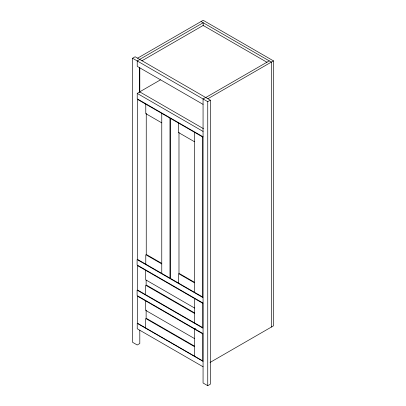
<?xml version="1.0" encoding="UTF-8"?>
<svg xmlns="http://www.w3.org/2000/svg" width="406" height="406" viewBox="0 0 406 406"><rect width="100%" height="100%" fill="white"/><g stroke="black" fill="none" stroke-linecap="round" stroke-linejoin="round"><path stroke-width="0.61" d="M139.806 330.185L139.806 343.501L137.228 344.988L132.544 342.283L132.544 58.241L135.117 56.754L210.323 100.17L210.323 384.213L207.745 385.7L203.061 382.995L203.061 98.952L205.634 97.465M137.578 58.17L203.178 20.3L273.456 60.875L273.456 325.851L210.049 362.457M139.689 59.388L203.178 22.736L203.178 25.903M139.806 59.459L137.228 60.946L137.228 66.356L203.061 104.362M141.877 60.829L203.178 25.441L267.057 62.321M160.487 79.845L139.689 91.852L203.442 128.661M203.061 136.822L137.228 98.815L137.228 93.405L139.806 91.918M205.751 97.531L269.239 60.875M207.862 98.749L273.456 60.875M132.544 58.241L207.745 101.657L210.323 100.17M195.656 328.566L194.626 329.164L194.626 356.214M201.066 21.518L271.35 62.093L271.35 327.063M137.228 93.405L203.061 131.412M161.766 122.861L145.779 113.629L145.779 104.159M194.51 141.76L178.518 132.529L178.518 123.064M161.705 263.357L146.246 254.43L146.246 113.355M194.444 282.256L178.985 273.334L178.985 132.26M161.766 263.936L145.779 254.704L145.779 264.169M194.51 282.835L178.518 273.603L178.518 283.073M202.939 297.578L137.111 259.571L137.111 264.981L202.939 302.988M194.626 308.063L145.663 279.795L145.663 270.325M194.55 312.889L146.13 284.931L146.13 280.125M194.626 313.473L145.663 285.205L145.663 294.67M202.939 328.149L137.111 290.143L137.111 295.553L202.939 333.559M194.626 338.629L145.663 310.362L145.663 300.892M194.55 346.161L146.13 318.208L146.13 310.093M194.626 346.744L145.663 318.477L145.663 327.947M203.061 361.355L137.228 323.349L137.228 328.758L203.061 366.765M207.745 101.657L207.745 385.7M194.626 298.593L194.626 322.943M194.51 132.295L194.51 292.305M161.766 113.391L161.766 273.4M139.806 67.7L139.806 92.426M139.689 67.629L139.689 91.72M169.967 118.126L137.578 99.424L137.578 259.439L169.967 278.135L169.967 118.126M202.706 137.025L170.317 118.329L170.317 278.338L202.706 297.04L202.706 137.025M202.822 303.328L137.461 265.59L137.461 289.94L202.822 327.672L202.822 303.328M202.822 333.894L137.461 296.162L137.461 323.212L202.822 360.949L202.822 333.894"/></g></svg>
